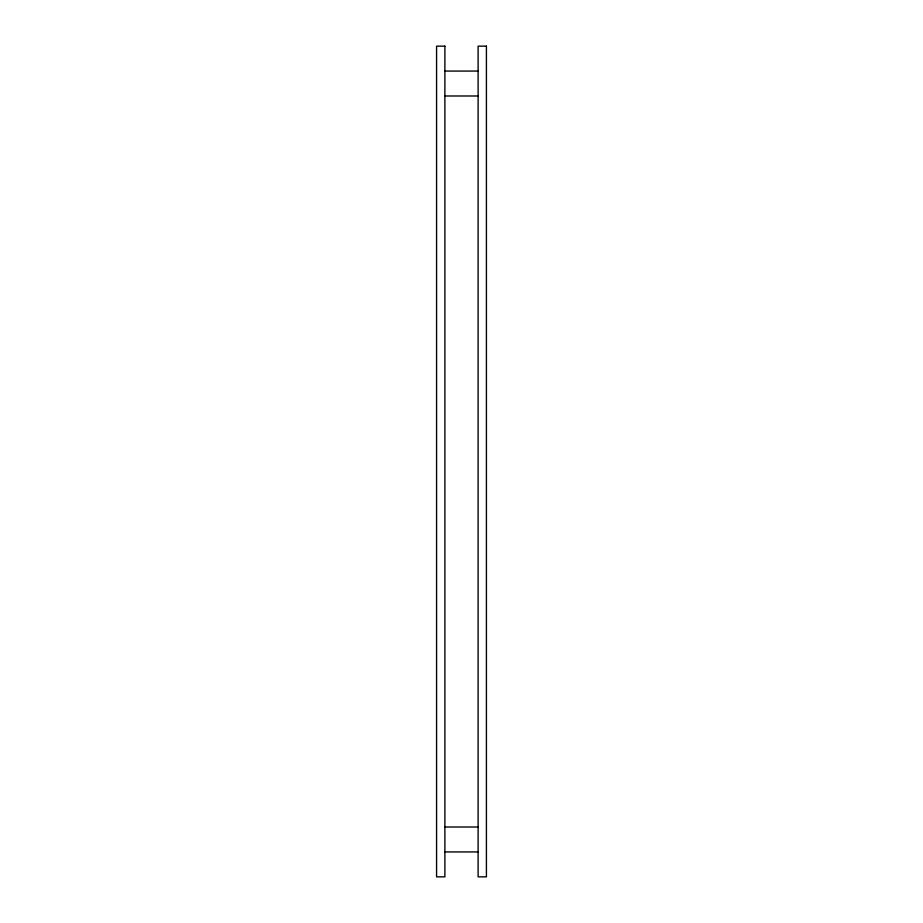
<?xml version="1.0" encoding="UTF-8"?>
<svg xmlns="http://www.w3.org/2000/svg" width="923" height="923" viewBox="0 0 923 923"><rect width="100%" height="100%" fill="white"/><g stroke="black" fill="none" stroke-linecap="round" stroke-linejoin="round"><path stroke-width="1.38" d="M444.886 71.071L478.114 71.071M444.886 95.992L478.114 95.992M444.886 827.008L478.114 827.008M444.886 851.929L478.114 851.929M444.886 46.15L436.579 46.15L436.579 876.85L444.886 876.85L444.886 46.15M486.421 46.15L478.114 46.15L478.114 876.85L486.421 876.85L486.421 46.15"/></g></svg>
